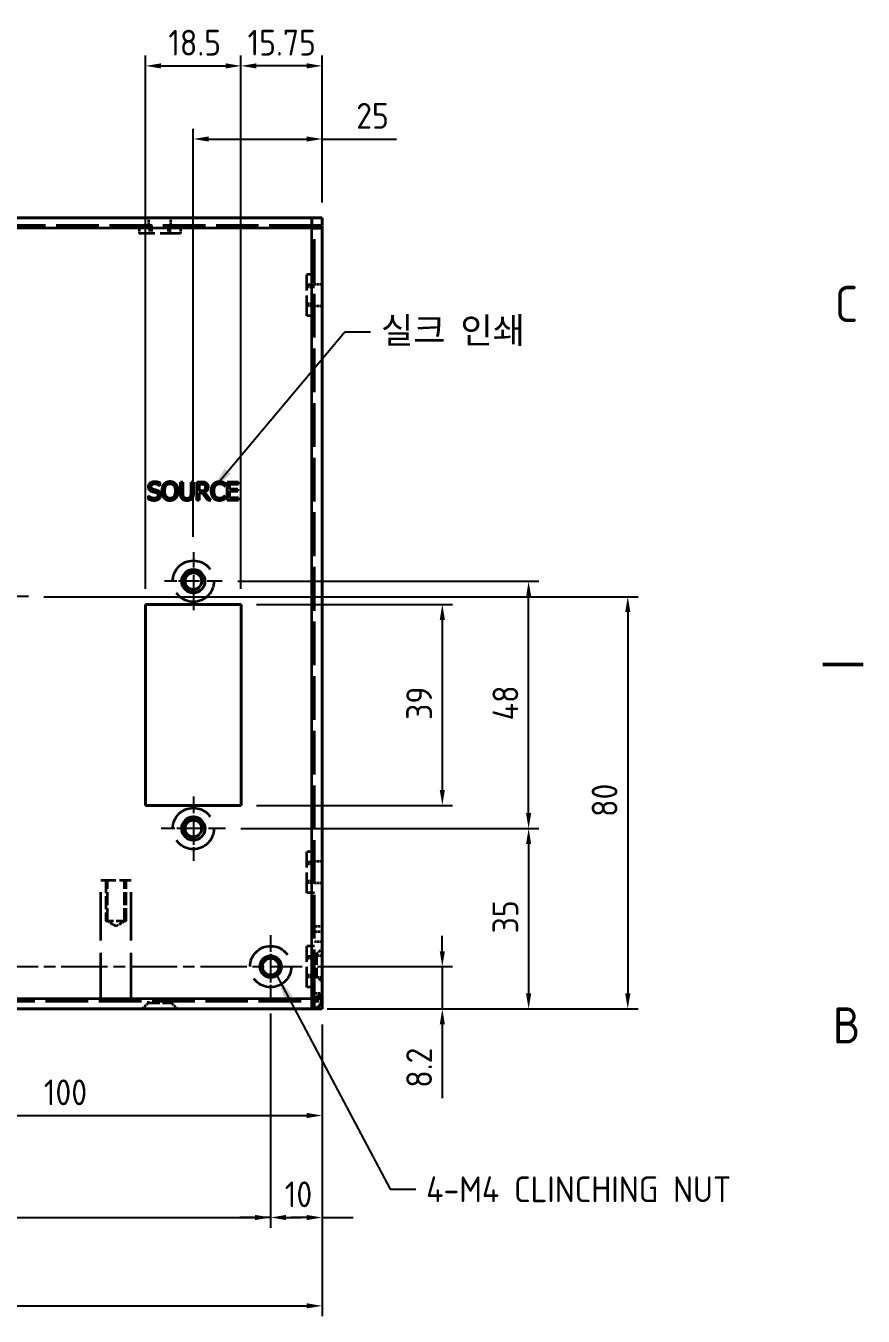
# Model space of a CAD drawing. Header units: millimetres. Extents: x 0 to 1188, y 0 to 840.
# Drawn here: x 1013.3 to 1175.8, y 153.5 to 403.9 of the extents above; entities that cross this region are included whole.
import ezdxf

# ---------------------------------------------------------------- set-up
doc = ezdxf.new("R2010")
doc.units = ezdxf.units.MM
doc.header["$LTSCALE"] = 2
doc.linetypes.add('CHAIN', pattern=[0.3543, 0.2362, -0.0295, 0.0591, -0.0295])
doc.linetypes.add('DASHED', pattern=[0.2067, 0.1654, -0.0413])
doc.layers.get('0').update_dxf_attribs({"color": 3, "lineweight": 25})
for name, color, linetype, lineweight in [('가려진 것(ISO)', 2, 'DASHED', 35), ('가시적인 것(ISO)', 3, 'Continuous', 40), ('가시적인 좁은 것(ISO)', 3, 'Continuous', 35), ('경계(ISO)', 7, 'Continuous', 50), ('기호(ISO)', 5, 'Continuous', 25), ('중심 표식(ISO)', 1, 'Continuous', 25), ('중심선(ISO)', 1, 'Continuous', 25), ('치수(ISO)', 2, 'Continuous', 25)]:
    doc.layers.add(name, color=color, linetype=linetype, lineweight=lineweight)
doc.styles.add('문자 텍스트_PSTEK_POSCO', font='isocp.shx')
doc.styles.add('치수 텍스트_PSTEK_POSCO', font='isocp.shx')
doc.dimstyles.new('치수_PSTEK_POSCO', dxfattribs={"dimscale": 2, "dimtxt": 2.5, "dimasz": 1.5, "dimexe": 1, "dimexo": 1.5, "dimgap": 1, "dimtad": 1, "dimrnd": 1e-08, "dimdsep": 46, "dimtxsty": '치수 텍스트_PSTEK_POSCO', "dimcen": 0.09, "dimdle": 10, "dimclrd": 7, "dimclre": 7, "dimclrt": 2, "dimadec": 1, "dimazin": 2, "dimtfac": 1, "dimtmove": 0, "dimatfit": 3, "dimfxl": 0, "dimtolj": 1, "dimlwd": -1, "dimlwe": -1, "dimarcsym": 0})
doc.dimstyles.new('치수_PSTEK_POSCO$7', dxfattribs={"dimscale": 2, "dimtxt": 2.5, "dimasz": 2.5, "dimexe": 1, "dimexo": 1.5, "dimgap": 1, "dimtad": 1, "dimrnd": 1e-08, "dimdsep": 46, "dimtxsty": '치수 텍스트_PSTEK_POSCO', "dimcen": 0.09, "dimdle": 10, "dimclrd": 7, "dimclre": 7, "dimclrt": 2, "dimadec": 1, "dimazin": 2, "dimtfac": 1, "dimtmove": 0, "dimatfit": 3, "dimfxl": 0, "dimtolj": 1, "dimlwd": -1, "dimlwe": -1, "dimarcsym": 0})

# ---------------------------------------------------------------- blocks, each defined once
blk = doc.blocks.new('경계 Default Border')
at = {"layer": '경계(ISO)'}
blk.add_line((584, 140), (587.9, 140), dxfattribs=at)
at = {"layer": '경계(ISO)', "color": 2, "char_height": 3.5, "attachment_point": 7, "style": '문자 텍스트_PSTEK_POSCO'}
for s, insert in [('C', (585.15, 173.22)), ('B', (584.96, 103.22))]:
    blk.add_mtext(s, dxfattribs=dict(at, insert=insert))
blk = doc.blocks.new('*D34')
at = {"layer": 'Defpoints', "color": 0}
for p in [(880.84, 216.19), (1070.84, 213.13), (1070.84, 155.5)]:
    blk.add_point(p, dxfattribs=at)
at = {"layer": '치수(ISO)', "color": 7}
for p, q in [((880.84, 213.19), (880.84, 153.5)), ((1070.84, 210.13), (1070.84, 153.5)), ((883.84, 155.5), (1067.84, 155.5))]:
    blk.add_line(p, q, dxfattribs=at)
for points in [[(883.84, 156), (883.84, 155), (880.84, 155.5)], [(1067.84, 156), (1067.84, 155), (1070.84, 155.5)]]:
    blk.add_solid(points, dxfattribs=at)
at = {"layer": '치수(ISO)', "color": 2, "insert": (971.83, 160), "char_height": 5, "attachment_point": 4, "style": '치수 텍스트_PSTEK_POSCO'}
blk.add_mtext('\\A1;190', dxfattribs=at)
blk = doc.blocks.new('*D36')
at = {"layer": 'Defpoints', "color": 0}
for p in [(1066.94, 221.33), (1068.84, 213.13), (1094.15, 213.13)]:
    blk.add_point(p, dxfattribs=at)
at = {"layer": '치수(ISO)', "color": 7}
for p, q in [((1094.15, 224.33), (1094.15, 227.33)), ((1069.94, 221.33), (1096.15, 221.33)), ((1094.15, 221.33), (1094.15, 213.13)), ((1071.84, 213.13), (1096.15, 213.13)), ((1094.15, 210.13), (1094.15, 195.83))]:
    blk.add_line(p, q, dxfattribs=at)
for points in [[(1093.65, 224.33), (1094.65, 224.33), (1094.15, 221.33)], [(1093.65, 210.13), (1094.65, 210.13), (1094.15, 213.13)]]:
    blk.add_solid(points, dxfattribs=at)
at = {"layer": '치수(ISO)', "color": 2, "insert": (1089.65, 197.83), "char_height": 5, "attachment_point": 4, "rotation": 90, "style": '치수 텍스트_PSTEK_POSCO'}
blk.add_mtext('\\A1;8.2', dxfattribs=at)
blk = doc.blocks.new('*D39')
at = {"layer": 'Defpoints', "color": 0}
for p in [(890.84, 215.71), (1060.84, 215.23), (1060.84, 172.65)]:
    blk.add_point(p, dxfattribs=at)
at = {"layer": '치수(ISO)', "color": 7}
for p, q in [((890.84, 212.71), (890.84, 170.65)), ((1060.84, 212.23), (1060.84, 170.65)), ((893.84, 172.65), (1057.84, 172.65))]:
    blk.add_line(p, q, dxfattribs=at)
for points in [[(893.84, 173.15), (893.84, 172.15), (890.84, 172.65)], [(1057.84, 173.15), (1057.84, 172.15), (1060.84, 172.65)]]:
    blk.add_solid(points, dxfattribs=at)
at = {"layer": '치수(ISO)', "color": 2, "insert": (971.84, 177.15), "char_height": 5, "attachment_point": 4, "style": '치수 텍스트_PSTEK_POSCO'}
blk.add_mtext('\\A1;170', dxfattribs=at)
blk = doc.blocks.new('*D40')
at = {"layer": 'Defpoints', "color": 0}
for p in [(1060.84, 215.23), (1070.84, 213.13), (1070.84, 172.65)]:
    blk.add_point(p, dxfattribs=at)
at = {"layer": '치수(ISO)', "color": 7}
for p, q in [((1060.84, 212.23), (1060.84, 170.65)), ((1070.84, 210.13), (1070.84, 170.65)), ((1057.84, 172.65), (1054.84, 172.65)), ((1060.84, 172.65), (1057.84, 172.65)), ((1063.84, 172.65), (1066.84, 172.65)), ((1067.84, 172.65), (1064.84, 172.65)), ((1070.84, 172.65), (1073.84, 172.65)), ((1073.84, 172.65), (1076.84, 172.65))]:
    blk.add_line(p, q, dxfattribs=at)
for points in [[(1063.84, 173.15), (1063.84, 172.15), (1060.84, 172.65)], [(1067.84, 173.15), (1067.84, 172.15), (1070.84, 172.65)]]:
    blk.add_solid(points, dxfattribs=at)
at = {"layer": '치수(ISO)', "color": 2, "insert": (1063.59, 177.15), "char_height": 5, "attachment_point": 4, "style": '치수 텍스트_PSTEK_POSCO'}
blk.add_mtext('\\A1;10', dxfattribs=at)
blk = doc.blocks.new('*D48')
at = {"layer": 'Defpoints', "color": 0}
for p in [(1051.47, 296.13), (1110.89, 296.13), (1052.09, 248.13)]:
    blk.add_point(p, dxfattribs=at)
at = {"layer": '치수(ISO)', "color": 7}
for p, q in [((1054.47, 296.13), (1112.89, 296.13)), ((1110.89, 251.13), (1110.89, 293.13)), ((1055.09, 248.13), (1112.89, 248.13))]:
    blk.add_line(p, q, dxfattribs=at)
for points in [[(1110.39, 293.13), (1111.39, 293.13), (1110.89, 296.13)], [(1110.39, 251.13), (1111.39, 251.13), (1110.89, 248.13)]]:
    blk.add_solid(points, dxfattribs=at)
at = {"layer": '치수(ISO)', "color": 2, "insert": (1106.39, 269.13), "char_height": 5, "attachment_point": 4, "rotation": 90, "style": '치수 텍스트_PSTEK_POSCO'}
blk.add_mtext('\\A1;48', dxfattribs=at)
blk = doc.blocks.new('*D59')
at = {"layer": 'Defpoints', "color": 0}
for p in [(1013.84, 293.13), (1068.84, 213.13), (1130.13, 213.13)]:
    blk.add_point(p, dxfattribs=at)
at = {"layer": '치수(ISO)', "color": 7}
for p, q in [((1016.84, 293.13), (1132.13, 293.13)), ((1130.13, 290.13), (1130.13, 216.13)), ((1071.84, 213.13), (1132.13, 213.13))]:
    blk.add_line(p, q, dxfattribs=at)
for points in [[(1129.63, 290.13), (1130.63, 290.13), (1130.13, 293.13)], [(1129.63, 216.13), (1130.63, 216.13), (1130.13, 213.13)]]:
    blk.add_solid(points, dxfattribs=at)
at = {"layer": '치수(ISO)', "color": 2, "insert": (1125.63, 250.38), "char_height": 5, "attachment_point": 4, "rotation": 90, "style": '치수 텍스트_PSTEK_POSCO'}
blk.add_mtext('\\A1;80', dxfattribs=at)
blk = doc.blocks.new('*D60')
at = {"layer": 'Defpoints', "color": 0}
for p in [(1055.09, 291.63), (1055.09, 252.63), (1094.15, 252.63)]:
    blk.add_point(p, dxfattribs=at)
at = {"layer": '치수(ISO)', "color": 7}
for p, q in [((1058.09, 291.63), (1096.15, 291.63)), ((1094.15, 288.63), (1094.15, 255.63)), ((1058.09, 252.63), (1096.15, 252.63))]:
    blk.add_line(p, q, dxfattribs=at)
for points in [[(1093.65, 288.63), (1094.65, 288.63), (1094.15, 291.63)], [(1093.65, 255.63), (1094.65, 255.63), (1094.15, 252.63)]]:
    blk.add_solid(points, dxfattribs=at)
at = {"layer": '치수(ISO)', "color": 2, "insert": (1089.65, 269.21), "char_height": 5, "attachment_point": 4, "rotation": 90, "style": '치수 텍스트_PSTEK_POSCO'}
blk.add_mtext('\\A1;39', dxfattribs=at)
blk = doc.blocks.new('*D64')
at = {"layer": 'Defpoints', "color": 0}
for p in [(970.84, 250.13), (1070.84, 213.13), (1070.84, 192.44)]:
    blk.add_point(p, dxfattribs=at)
at = {"layer": '치수(ISO)', "color": 7}
for p, q in [((970.84, 247.13), (970.84, 190.44)), ((1070.84, 210.13), (1070.84, 190.44)), ((973.84, 192.44), (1067.84, 192.44))]:
    blk.add_line(p, q, dxfattribs=at)
for points in [[(973.84, 192.94), (973.84, 191.94), (970.84, 192.44)], [(1067.84, 192.94), (1067.84, 191.94), (1070.84, 192.44)]]:
    blk.add_solid(points, dxfattribs=at)
at = {"layer": '치수(ISO)', "color": 2, "insert": (1016.84, 196.94), "char_height": 5, "attachment_point": 4, "style": '치수 텍스트_PSTEK_POSCO'}
blk.add_mtext('\\A1;100', dxfattribs=at)
blk = doc.blocks.new('*D65')
at = {"layer": 'Defpoints', "color": 0}
for p in [(1055.09, 396.14), (1036.59, 291.63), (1055.09, 291.63)]:
    blk.add_point(p, dxfattribs=at)
at = {"layer": '치수(ISO)', "color": 7}
for p, q in [((1036.59, 294.63), (1036.59, 398.14)), ((1039.59, 396.14), (1052.09, 396.14)), ((1055.09, 294.63), (1055.09, 398.14))]:
    blk.add_line(p, q, dxfattribs=at)
for points in [[(1039.59, 396.64), (1039.59, 395.64), (1036.59, 396.14)], [(1052.09, 396.64), (1052.09, 395.64), (1055.09, 396.14)]]:
    blk.add_solid(points, dxfattribs=at)
at = {"layer": '치수(ISO)', "color": 2, "insert": (1040.99, 400.64), "char_height": 5, "attachment_point": 4, "style": '치수 텍스트_PSTEK_POSCO'}
blk.add_mtext('\\A1;18.5', dxfattribs=at)
blk = doc.blocks.new('*D66')
at = {"layer": 'Defpoints', "color": 0}
for p in [(1070.84, 381.95), (1070.84, 366.63), (1045.84, 301.76)]:
    blk.add_point(p, dxfattribs=at)
at = {"layer": '치수(ISO)', "color": 7}
for p, q in [((1045.84, 304.76), (1045.84, 383.95)), ((1070.84, 369.63), (1070.84, 383.95)), ((1048.84, 381.95), (1067.84, 381.95)), ((1070.84, 381.95), (1085.28, 381.95))]:
    blk.add_line(p, q, dxfattribs=at)
for points in [[(1048.84, 382.45), (1048.84, 381.45), (1045.84, 381.95)], [(1067.84, 382.45), (1067.84, 381.45), (1070.84, 381.95)]]:
    blk.add_solid(points, dxfattribs=at)
at = {"layer": '치수(ISO)', "color": 2, "insert": (1077.44, 386.45), "char_height": 5, "attachment_point": 4, "style": '치수 텍스트_PSTEK_POSCO'}
blk.add_mtext('\\A1;25', dxfattribs=at)
blk = doc.blocks.new('*D67')
at = {"layer": 'Defpoints', "color": 0}
for p in [(1055.09, 396.14), (1070.84, 366.63), (1055.09, 291.63)]:
    blk.add_point(p, dxfattribs=at)
at = {"layer": '치수(ISO)', "color": 7}
for p, q in [((1055.09, 294.63), (1055.09, 398.14)), ((1067.84, 396.14), (1058.09, 396.14)), ((1070.84, 369.63), (1070.84, 398.14))]:
    blk.add_line(p, q, dxfattribs=at)
for points in [[(1058.09, 396.64), (1058.09, 395.64), (1055.09, 396.14)], [(1067.84, 396.64), (1067.84, 395.64), (1070.84, 396.14)]]:
    blk.add_solid(points, dxfattribs=at)
at = {"layer": '치수(ISO)', "color": 2, "insert": (1056.37, 400.64), "char_height": 5, "attachment_point": 4, "style": '치수 텍스트_PSTEK_POSCO'}
blk.add_mtext('\\A1;15.75', dxfattribs=at)
blk = doc.blocks.new('*D68')
at = {"layer": 'Defpoints', "color": 0}
for p in [(1052.09, 248.13), (1070.84, 213.13), (1110.89, 213.13)]:
    blk.add_point(p, dxfattribs=at)
at = {"layer": '치수(ISO)', "color": 7}
for p, q in [((1055.09, 248.13), (1112.89, 248.13)), ((1110.89, 245.13), (1110.89, 216.13)), ((1073.84, 213.13), (1112.89, 213.13))]:
    blk.add_line(p, q, dxfattribs=at)
for points in [[(1110.39, 245.13), (1111.39, 245.13), (1110.89, 248.13)], [(1110.39, 216.13), (1111.39, 216.13), (1110.89, 213.13)]]:
    blk.add_solid(points, dxfattribs=at)
at = {"layer": '치수(ISO)', "color": 2, "insert": (1106.39, 227.78), "char_height": 5, "attachment_point": 4, "rotation": 90, "style": '치수 텍스트_PSTEK_POSCO'}
blk.add_mtext('\\A1;35', dxfattribs=at)

msp = doc.modelspace()

# ---------------------------------------------------------------- linework, layer by layer
at = {"layer": '가려진 것(ISO)', "ltscale": 1.428422}
for p, q in [((1037.1942, 365.134), (1037.1942, 366.634)), ((1041.4942, 365.134), (1041.4942, 366.634)), ((1035.3442, 365.134), (1035.3442, 363.634)), ((1037.3442, 365.134), (1037.3442, 363.634)), ((1037.7232, 365.134), (1037.7232, 363.634)), ((1040.9652, 365.134), (1040.9652, 363.634)), ((1041.3442, 363.634), (1041.3442, 365.134)), ((1043.3442, 365.134), (1043.3442, 363.634)), ((1069.3442, 355.634), (1067.8442, 355.634)), ((1069.3442, 353.634), (1067.8442, 353.634)), ((1067.8442, 353.255), (1069.3442, 353.255)), ((1070.8442, 353.734), (1069.3442, 353.734)), ((1067.8442, 350.013), (1069.3442, 350.013)), ((1067.8442, 349.634), (1069.3442, 349.634)), ((1070.8442, 349.534), (1069.3442, 349.534)), ((1069.3442, 347.634), (1067.8442, 347.634)), ((1069.3442, 243.634), (1067.8442, 243.634)), ((1069.3442, 241.634), (1067.8442, 241.634)), ((1067.8442, 241.255), (1069.3442, 241.255)), ((1070.8442, 241.734), (1069.3442, 241.734)), ((1067.8442, 238.013), (1069.3442, 238.013)), ((1067.8442, 237.634), (1069.3442, 237.634)), ((1069.3442, 235.634), (1067.8442, 235.634)), ((1070.8442, 237.534), (1069.3442, 237.534)), ((1069.3442, 229.1947), (1070.8442, 229.1947)), ((1069.3442, 228.134), (1070.8442, 228.134)), ((1070.8442, 226.134), (1069.3442, 226.134)), ((1069.3442, 225.334), (1067.8442, 225.334)), ((1069.3442, 223.334), (1067.8442, 223.334)), ((1067.8442, 222.955), (1069.3442, 222.955)), ((1070.8442, 223.434), (1069.3442, 223.434)), ((1067.8442, 219.713), (1069.3442, 219.713)), ((1067.8442, 219.334), (1069.3442, 219.334)), ((1070.8442, 219.234), (1069.3442, 219.234)), ((1069.3442, 217.334), (1067.8442, 217.334))]:
    msp.add_line(p, q, dxfattribs=at)
at = {"layer": '가려진 것(ISO)', "ltscale": 24.995968}
for p, q in [((1068.8442, 365.134), (882.8442, 365.134)), ((882.8442, 214.634), (1068.8442, 214.634))]:
    msp.add_line(p, q, dxfattribs=at)
at = {"layer": '가려진 것(ISO)', "ltscale": 11.967462}
for p, q in [((1043.3442, 363.634), (1035.3442, 363.634)), ((1067.8442, 347.634), (1067.8442, 355.634)), ((1067.8442, 235.634), (1067.8442, 243.634)), ((1067.8442, 217.334), (1067.8442, 225.334))]:
    msp.add_line(p, q, dxfattribs=at)
at = {"layer": '가려진 것(ISO)', "ltscale": 25.647823}
msp.add_line((1069.3442, 216.1947), (1069.3442, 364.634), dxfattribs=at)
at = {"layer": '가려진 것(ISO)', "ltscale": 8.825976}
msp.add_line((1027.8942, 238.134), (1033.7942, 238.134), dxfattribs=at)
at = {"layer": '가려진 것(ISO)', "ltscale": 28.422834}
for p, q in [((1027.8942, 214.634), (1027.8942, 238.134)), ((1033.7942, 214.634), (1033.7942, 238.134))]:
    msp.add_line(p, q, dxfattribs=at)
at = {"layer": '가려진 것(ISO)', "ltscale": 7.618686}
for p, q in [((1028.8442, 238.134), (1028.8442, 230.134)), ((1029.2232, 230.134), (1029.2232, 238.134)), ((1032.4652, 230.134), (1032.4652, 238.134)), ((1032.8442, 230.134), (1032.8442, 238.134))]:
    msp.add_line(p, q, dxfattribs=at)
at = {"layer": '가려진 것(ISO)', "ltscale": 5.983681}
msp.add_line((1032.8442, 230.134), (1028.8442, 230.134), dxfattribs=at)
at = {"layer": '가려진 것(ISO)', "ltscale": 1.800898}
for q in [(1029.2232, 230.134), (1032.4652, 230.134)]:
    msp.add_line((1030.8442, 229.16), q, dxfattribs=at)
at = {"layer": '가려진 것(ISO)', "ltscale": 0.380839}
for p, q in [((1069.7442, 223.784), (1069.3442, 223.784)), ((1069.7442, 219.484), (1069.3442, 219.484))]:
    msp.add_line(p, q, dxfattribs=at)
at = {"layer": '가려진 것(ISO)', "ltscale": 1.481406}
for p, q in [((1069.7442, 223.784), (1070.8442, 224.884)), ((1069.7442, 219.484), (1070.8442, 218.384))]:
    msp.add_line(p, q, dxfattribs=at)
at = {"layer": '가려진 것(ISO)', "ltscale": 6.432465}
msp.add_line((1069.7442, 223.784), (1069.7442, 219.484), dxfattribs=at)
at = {"layer": '가려진 것(ISO)', "ltscale": 1.198629}
msp.add_line((1069.3442, 215.3046), (1069.3442, 216.1947), dxfattribs=at)
at = {"layer": '가려진 것(ISO)', "ltscale": 0.166787}
msp.add_line((1069.3442, 216.1947), (1069.5194, 216.1947), dxfattribs=at)
at = {"layer": '가려진 것(ISO)', "ltscale": 1.261536}
msp.add_line((1069.5194, 216.1947), (1070.8442, 216.1947), dxfattribs=at)
at = {"layer": '가려진 것(ISO)', "ltscale": 1.548747}
for p, q in [((1037.0942, 214.284), (1035.9442, 213.134)), ((1041.5942, 214.284), (1042.7442, 213.134))]:
    msp.add_line(p, q, dxfattribs=at)
at = {"layer": '가려진 것(ISO)', "ltscale": 0.333222}
for p, q in [((1037.0942, 214.634), (1037.0942, 214.284)), ((1041.5942, 214.634), (1041.5942, 214.284))]:
    msp.add_line(p, q, dxfattribs=at)
at = {"layer": '가려진 것(ISO)', "ltscale": 6.731654}
msp.add_line((1037.0942, 214.284), (1041.5942, 214.284), dxfattribs=at)
at = {"layer": '가려진 것(ISO)', "ltscale": 1.844115}
msp.add_line((1068.8442, 214.634), (1070.7807, 214.634), dxfattribs=at)
at = {"layer": '가려진 것(ISO)', "ltscale": 30.397606}
for centre in [(1045.8442, 296.134), (1045.8442, 248.134), (1060.8442, 221.334)]:
    msp.add_circle(centre, 4, dxfattribs=at)
at = {"layer": '가려진 것(ISO)', "ltscale": 1.253394}
msp.add_open_spline([(1068.8442, 215.134), (1069.106, 215.4876), (1069.3442, 215.8411), (1069.3442, 216.1947)], degree=3, dxfattribs=at)
at = {"layer": '가시적인 것(ISO)'}
for p, q in [((882.8442, 366.634), (1068.8442, 366.634)), ((1068.8442, 366.634), (1070.8442, 366.634)), ((1068.8442, 366.5705), (1068.8442, 366.634)), ((1068.8442, 364.634), (1068.8442, 366.5705)), ((1070.8442, 365.134), (1070.8442, 366.634)), ((1068.8442, 365.134), (1070.8442, 365.134)), ((1068.8442, 364.634), (1070.8442, 364.634)), ((1069.3442, 365.034), (1070.8442, 365.034)), ((1069.3442, 364.634), (1069.3442, 365.034)), ((1070.8442, 365.034), (1070.8442, 364.634)), ((1070.8442, 364.634), (1070.8442, 216.1947)), ((1039.359, 314.6636), (1039.325, 314.6636)), ((1039.359, 315.2195), (1039.359, 314.6636)), ((1043.3327, 315.384), (1043.7978, 315.384)), ((1043.3327, 313.2001), (1043.3327, 315.384)), ((1043.7978, 315.384), (1043.7978, 313.2001)), ((1045.4003, 315.384), (1045.8655, 315.384)), ((1045.4003, 313.1887), (1045.4003, 315.384)), ((1045.8655, 315.384), (1045.8655, 313.2001)), ((1046.532, 315.384), (1047.434, 315.384)), ((1046.532, 311.884), (1046.532, 315.384)), ((1046.9972, 314.9813), (1047.4595, 314.9813)), ((1046.9972, 313.6652), (1046.9972, 314.9813)), ((1047.4056, 313.6652), (1046.9972, 313.6652)), ((1046.9972, 313.2767), (1046.9972, 311.884)), ((1047.5304, 313.2767), (1046.9972, 313.2767)), ((1048.6365, 311.884), (1047.5304, 313.2767)), ((1047.9955, 313.4071), (1049.2407, 311.884)), ((1051.9749, 314.5899), (1051.938, 314.5899)), ((1051.9749, 315.1514), (1051.9749, 314.5899)), ((1052.4088, 311.884), (1052.4088, 315.384)), ((1052.4088, 315.384), (1054.5985, 315.384)), ((1052.874, 314.9699), (1052.874, 314.0113)), ((1054.5985, 314.9699), (1052.874, 314.9699)), ((1052.874, 314.0113), (1054.4822, 314.0113)), ((1052.874, 313.5972), (1052.874, 312.2981)), ((1054.4822, 313.5972), (1052.874, 313.5972)), ((1054.4822, 314.0113), (1054.4822, 313.5972)), ((1054.5985, 315.384), (1054.5985, 314.9699)), ((1037.1155, 312.6782), (1037.1495, 312.6782)), ((1037.1155, 312.0939), (1037.1155, 312.6782)), ((1046.9972, 311.884), (1046.532, 311.884)), ((1049.2407, 311.884), (1048.6365, 311.884)), ((1051.9408, 312.6782), (1051.9749, 312.6782)), ((1051.9749, 312.6782), (1051.9749, 312.1223)), ((1054.5985, 311.884), (1052.4088, 311.884)), ((1052.874, 312.2981), (1054.5985, 312.2981)), ((1054.5985, 312.2981), (1054.5985, 311.884)), ((1036.5942, 252.634), (1036.5942, 291.634)), ((1036.5942, 291.634), (1055.0942, 291.634)), ((1055.0942, 291.634), (1055.0942, 252.634)), ((1055.0942, 252.634), (1036.5942, 252.634)), ((1070.8442, 215.134), (1070.8442, 216.1947)), ((1068.8442, 213.134), (882.8442, 213.134)), ((1068.8442, 215.134), (1068.8442, 213.134)), ((1070.8442, 213.134), (1068.8442, 213.134)), ((1069.3442, 215.134), (1069.3442, 215.3046)), ((1069.3442, 215.134), (1069.5194, 215.134)), ((1069.5194, 215.134), (1070.8442, 215.134)), ((1070.7807, 214.634), (1070.8442, 214.634)), ((1070.8442, 214.634), (1070.8442, 213.134))]:
    msp.add_line(p, q, dxfattribs=at)
for centre, radius in [((1045.8442, 296.134), 2.25), ((1045.8442, 296.134), 1.621), ((1045.8442, 248.134), 2.25), ((1045.8442, 248.134), 1.621), ((1060.8442, 221.334), 2.1), ((1060.8442, 221.334), 1.621)]:
    msp.add_circle(centre, radius, dxfattribs=at)
for points, degree in [([(1037.141, 314.4452), (1037.141, 314.8707), (1037.8047, 315.4464), (1038.3181, 315.4464)], 2), ([(1037.3679, 313.8127), (1037.2601, 313.929), (1037.141, 314.241), (1037.141, 314.4452)], 2), ([(1037.9465, 313.5036), (1037.765, 313.5518), (1037.4785, 313.6964), (1037.3679, 313.8127)], 2), ([(1038.3493, 315.0437), (1038.0259, 315.0437), (1037.626, 314.7402), (1037.626, 314.4934)], 2), ([(1037.626, 314.4934), (1037.626, 314.2722), (1037.8614, 314.0084), (1038.0827, 313.9489)], 2), ([(1038.579, 313.3447), (1038.4173, 313.3901), (1038.1479, 313.4525), (1037.9465, 313.5036)], 2), ([(1038.0827, 313.9489), (1038.2301, 313.9091), (1038.6584, 313.807), (1038.8002, 313.7645)], 2), ([(1038.3181, 315.4464), (1038.613, 315.4464), (1039.1349, 315.3301), (1039.359, 315.2195)], 2), ([(1039.325, 314.6636), (1039.1576, 314.8168), (1038.6357, 315.0437), (1038.3493, 315.0437)], 2), ([(1039.0101, 312.8087), (1039.0101, 313.0185), (1038.8031, 313.2795), (1038.579, 313.3447)], 2), ([(1038.8002, 313.7645), (1039.1604, 313.6539), (1039.4951, 313.2086), (1039.4951, 312.8824)], 2), ([(1039.7703, 313.634), (1039.7703, 314.0737), (1039.9887, 314.743), (1040.19, 314.9841)], 2), ([(1040.1872, 312.2868), (1039.9858, 312.5194), (1039.7703, 313.2029), (1039.7703, 313.634)], 2), ([(1040.19, 314.9841), (1040.3942, 315.2167), (1040.9643, 315.4578), (1041.316, 315.4578)], 2), ([(1040.2553, 313.634), (1040.2553, 313.9744), (1040.4028, 314.5133), (1040.5417, 314.692)], 2), ([(1041.3189, 312.213), (1040.8339, 312.213), (1040.2553, 312.9448), (1040.2553, 313.634)], 2), ([(1040.5417, 314.692), (1040.6864, 314.8792), (1041.0664, 315.055), (1041.3189, 315.055)], 2), ([(1041.316, 315.4578), (1041.6734, 315.4578), (1042.2463, 315.2082), (1042.4449, 314.9841)], 2), ([(1041.3189, 315.055), (1041.5628, 315.055), (1041.9542, 314.8735), (1042.0932, 314.692)], 2), ([(1042.3797, 313.634), (1042.3797, 312.9448), (1041.8039, 312.213), (1041.3189, 312.213)], 2), ([(1042.0932, 314.692), (1042.2293, 314.5161), (1042.3797, 313.9801), (1042.3797, 313.634)], 2), ([(1042.4449, 314.9841), (1042.6434, 314.7515), (1042.8647, 314.0708), (1042.8647, 313.634)], 2), ([(1042.8647, 313.634), (1042.8647, 313.2086), (1042.6491, 312.5194), (1042.4449, 312.2868)], 2), ([(1043.6673, 312.1336), (1043.483, 312.3151), (1043.3327, 312.8257), (1043.3327, 313.2001)], 2), ([(1043.7978, 313.2001), (1043.7978, 312.9561), (1043.8602, 312.6271), (1043.9481, 312.4938)], 2), ([(1045.25, 312.4938), (1045.3379, 312.6271), (1045.4003, 312.9533), (1045.4003, 313.1887)], 2), ([(1045.8655, 313.2001), (1045.8655, 312.8342), (1045.718, 312.3123), (1045.5308, 312.1336)], 2), ([(1048.0381, 313.8467), (1047.9275, 313.7361), (1047.607, 313.6652), (1047.4056, 313.6652)], 2), ([(1047.434, 315.384), (1047.7346, 315.384), (1048.1402, 315.3188), (1048.3246, 315.1997)], 2), ([(1047.4595, 314.9813), (1047.6523, 314.9813), (1047.9161, 314.9274), (1048.0154, 314.8621)], 2), ([(1048.7216, 314.4339), (1048.7216, 314.051), (1048.3302, 313.5319), (1047.9955, 313.4071)], 2), ([(1048.0154, 314.8621), (1048.1288, 314.7856), (1048.2366, 314.5502), (1048.2366, 314.397)], 2), ([(1048.2366, 314.397), (1048.2366, 314.2155), (1048.1402, 313.9432), (1048.0381, 313.8467)], 2), ([(1048.3246, 315.1997), (1048.5089, 315.0805), (1048.7216, 314.709), (1048.7216, 314.4339)], 2), ([(1049.3201, 313.6312), (1049.3201, 314.0708), (1049.5442, 314.7232), (1049.7569, 314.9643)], 2), ([(1049.7597, 312.2811), (1049.5498, 312.508), (1049.3201, 313.1887), (1049.3201, 313.6312)], 2), ([(1049.7569, 314.9643), (1049.9668, 315.1997), (1050.5397, 315.4464), (1050.8942, 315.4464)], 2), ([(1050.1171, 314.6891), (1049.9696, 314.5104), (1049.8051, 313.9687), (1049.8051, 313.6312)], 2), ([(1049.8051, 313.6312), (1049.8051, 313.271), (1049.9781, 312.7519), (1050.1284, 312.5732)], 2), ([(1050.8914, 315.0493), (1050.6673, 315.0493), (1050.2674, 314.865), (1050.1171, 314.6891)], 2), ([(1051.5438, 314.882), (1051.4104, 314.9557), (1051.0956, 315.0493), (1050.8914, 315.0493)], 2), ([(1050.8942, 315.4464), (1051.0701, 315.4464), (1051.3793, 315.3954), (1051.5097, 315.3557)], 2), ([(1051.5097, 315.3557), (1051.6232, 315.3188), (1051.8586, 315.2138), (1051.9749, 315.1514)], 2), ([(1051.938, 314.5899), (1051.8756, 314.6466), (1051.6827, 314.8054), (1051.5438, 314.882)], 2), ([(1038.2642, 311.8216), (1037.8841, 311.8216), (1037.3509, 311.9805), (1037.1155, 312.0939)], 2), ([(1037.1495, 312.6782), (1037.3793, 312.4626), (1037.9607, 312.2244), (1038.2301, 312.2244)], 2), ([(1038.2301, 312.2244), (1038.6159, 312.2244), (1039.0101, 312.5449), (1039.0101, 312.8087)], 2), ([(1039.1775, 312.1393), (1039.0101, 311.9861), (1038.5847, 311.8216), (1038.2642, 311.8216)], 2), ([(1039.4951, 312.8824), (1039.4951, 312.6754), (1039.3278, 312.2783), (1039.1775, 312.1393)], 2), ([(1041.316, 311.8103), (1040.9615, 311.8103), (1040.3942, 312.0514), (1040.1872, 312.2868)], 2), ([(1042.4449, 312.2868), (1042.2293, 312.0429), (1041.6592, 311.8103), (1041.316, 311.8103)], 2), ([(1044.5976, 311.8103), (1044.2885, 311.8103), (1043.829, 311.972), (1043.6673, 312.1336)], 2), ([(1043.9481, 312.4938), (1044.0417, 312.352), (1044.3651, 312.2074), (1044.5976, 312.2074)], 2), ([(1044.5976, 312.2074), (1044.816, 312.2074), (1045.1564, 312.352), (1045.25, 312.4938)], 2), ([(1045.5308, 312.1336), (1045.3634, 311.9691), (1044.921, 311.8103), (1044.5976, 311.8103)], 2), ([(1050.8857, 311.8216), (1050.5454, 311.8216), (1049.9696, 312.0514), (1049.7597, 312.2811)], 2), ([(1050.1284, 312.5732), (1050.2759, 312.4002), (1050.6702, 312.2244), (1050.8914, 312.2244)], 2), ([(1051.5097, 311.9237), (1051.3566, 311.8727), (1051.0956, 311.8216), (1050.8857, 311.8216)], 2), ([(1050.8914, 312.2244), (1051.0928, 312.2244), (1051.436, 312.3237), (1051.5693, 312.3974)], 2), ([(1051.9749, 312.1223), (1051.8586, 312.0684), (1051.6544, 311.9691), (1051.5097, 311.9237)], 2), ([(1051.5693, 312.3974), (1051.6969, 312.4711), (1051.8869, 312.6243), (1051.9408, 312.6782)], 2), ([(1068.8442, 214.634), (1069.106, 214.634), (1069.3442, 214.8722), (1069.3442, 215.134)], 3), ([(1068.8442, 213.134), (1069.0127, 213.134), (1069.1811, 213.1554), (1069.3442, 213.1975)], 3)]:
    msp.add_open_spline(points, degree=degree, dxfattribs=at)
for points, knots in [([(1070.8442, 216.1947), (1070.8442, 215.9297), (1070.3358, 215.6646), (1069.6108, 215.3996), (1069.3686, 215.3111), (1069.1064, 215.2226), (1068.8442, 215.134)], [0, 0, 0, 0, 1.17745307, 1.17745307, 1.17745307, 1.57079633, 1.57079633, 1.57079633, 1.57079633]), ([(1069.3442, 213.1975), (1070.1019, 213.3932), (1070.7109, 214.0721), (1070.8234, 214.8465), (1070.8373, 214.9417), (1070.8442, 215.0379), (1070.8442, 215.134)], [0.25268026, 0.25268026, 0.25268026, 0.25268026, 1.42653263, 1.42653263, 1.42653263, 1.57079633, 1.57079633, 1.57079633, 1.57079633])]:
    msp.add_open_spline(points, degree=3, knots=knots, dxfattribs=at)
at = {"layer": '가시적인 좁은 것(ISO)'}
for p, q in [((1068.8442, 364.634), (882.8442, 364.634)), ((1068.8442, 215.134), (1068.8442, 364.634)), ((882.8442, 215.134), (1068.8442, 215.134))]:
    msp.add_line(p, q, dxfattribs=at)
for centre in [(1045.8442, 296.134), (1045.8442, 248.134), (1060.8442, 221.334)]:
    msp.add_arc(centre, 2, 10, 280, dxfattribs=at)
msp.add_open_spline([(1069.3442, 213.1975), (1069.3442, 213.5192), (1069.3442, 213.8258), (1069.3442, 214.249), (1069.3442, 214.3906), (1069.3442, 214.6201), (1069.3442, 214.7118), (1069.3442, 214.9275), (1069.3442, 215.0298), (1069.3442, 215.134)], degree=3, knots=[-0.195027498, -0.195027498, -0.195027498, -0.195027498, -0.130562265, -0.130562265, -0.088010783, -0.088010783, -0.052550245, -0.052550245, 0, 0, 0, 0], dxfattribs=at)
at = {"layer": '중심 표식(ISO)', "linetype": 'CHAIN', "ltscale": 6.245997}
for p, q in [((1045.8442, 301.755), (1045.8442, 290.513)), ((1051.4652, 296.134), (1040.2232, 296.134))]:
    msp.add_line(p, q, dxfattribs=at)
at = {"layer": '중심 표식(ISO)', "linetype": 'CHAIN', "ltscale": 19.051651}
msp.add_line((1013.8442, 293.134), (927.8442, 293.134), dxfattribs=at)
at = {"layer": '중심 표식(ISO)', "linetype": 'CHAIN', "ltscale": 6.944946}
for p, q in [((1045.8442, 254.384), (1045.8442, 241.884)), ((1052.0942, 248.134), (1039.5942, 248.134))]:
    msp.add_line(p, q, dxfattribs=at)
at = {"layer": '중심 표식(ISO)', "linetype": 'CHAIN', "ltscale": 6.778265}
msp.add_line((1060.8442, 227.434), (1060.8442, 215.234), dxfattribs=at)
at = {"layer": '중심선(ISO)', "linetype": 'CHAIN', "ltscale": 19.051651}
msp.add_line((885.2232, 221.334), (1066.9442, 221.334), dxfattribs=at)

# ---------------------------------------------------------------- block references
at = {"xscale": 2, "yscale": 2, "zscale": 2}
msp.add_blockref('경계 Default Border', (0, 0), dxfattribs=at)

# ---------------------------------------------------------------- texts
at = {"layer": '기호(ISO)', "color": 2, "char_height": 5, "attachment_point": 4, "style": '치수 텍스트_PSTEK_POSCO'}
for s, insert, width in [('{\\fISOCP|b0|i0;\\H5.0000;실크 인쇄}', (1082.242, 344.5546), 33.092968), ('{\\fISOCP|b0|i0;\\H5.0000;4-M4 CLINCHING NUT}', (1091.0058, 178.1267), 68.349223)]:
    msp.add_mtext(s, dxfattribs=dict(at, insert=insert, width=width))

# ---------------------------------------------------------------- dimensions: what is measured, and where the dimension line sits
at = {"layer": '치수(ISO)', "color": 7}
for base, p1, p2, angle, override, picture, middle in [((1055.0942, 396.136), (1036.5942, 291.634), (1055.0942, 291.634), 180, {"dimdec": 2, "dimtp": 0, "dimtm": 0, "dimtdec": 2, "dimtofl": 0, "dimatfit": 1}, '*D65', (1045.8442, 396.136)), ((1055.0942, 396.136), (1070.8442, 366.634), (1055.0942, 291.634), 180, {"dimdec": 2, "dimtp": 0, "dimtm": 0, "dimtdec": 2, "dimtofl": 0, "dimatfit": 1}, '*D67', (1062.9692, 396.136)), ((1070.8442, 381.9512), (1045.8442, 301.755), (1070.8442, 366.634), 180, {"dimdec": 2, "dimtp": 0, "dimtm": 0, "dimtdec": 2, "dimtofl": 0, "dimatfit": 2}, '*D66', (1080.3587, 381.9512)), ((1110.888, 296.134), (1052.0942, 248.134), (1051.4652, 296.134), 90, {"dimdec": 2, "dimtp": 0, "dimtm": 0, "dimtdec": 2, "dimtofl": 0, "dimatfit": 1}, '*D48', (1110.888, 272.134)), ((1130.1251, 213.134), (1013.8442, 293.134), (1068.8442, 213.134), 90, {"dimdec": 2, "dimtp": 0, "dimtm": 0, "dimtdec": 2, "dimtofl": 0, "dimatfit": 1}, '*D59', (1130.1251, 253.134)), ((1094.1536, 252.634), (1055.0942, 291.634), (1055.0942, 252.634), 90, {"dimdec": 2, "dimtp": 0, "dimtm": 0, "dimtdec": 2, "dimtofl": 0, "dimatfit": 1}, '*D60', (1094.1536, 272.134)), ((1070.8442, 192.4388), (970.8442, 250.134), (1070.8442, 213.134), 180, {"dimdec": 2, "dimtp": 0, "dimtm": 0, "dimtdec": 2, "dimtofl": 0, "dimatfit": 1}, '*D64', (1020.8442, 192.4388)), ((1110.888, 213.134), (1052.0942, 248.134), (1070.8442, 213.134), 90, {"dimdec": 2, "dimtp": 0, "dimtm": 0, "dimtdec": 2, "dimtofl": 0, "dimatfit": 1}, '*D68', (1110.888, 230.634)), ((1094.1536, 213.134), (1066.9442, 221.334), (1068.8442, 213.134), 90, {"dimdec": 2, "dimtp": 0, "dimtm": 0, "dimtdec": 2, "dimtofl": 1, "dimatfit": 1}, '*D36', (1094.1536, 201.4839)), ((1070.8442, 155.4996), (880.8442, 216.1947), (1070.8442, 213.134), 180, {"dimdec": 2, "dimtp": 0, "dimtm": 0, "dimtdec": 2, "dimtofl": 0, "dimatfit": 1}, '*D34', (975.8442, 155.4996)), ((1060.8442, 172.6464), (890.8442, 215.713), (1060.8442, 215.234), 180, {"dimdec": 2, "dimtp": 0, "dimtm": 0, "dimtdec": 2, "dimtofl": 0, "dimatfit": 1}, '*D39', (975.8442, 172.6464)), ((1070.8442, 172.6464), (1060.8442, 215.234), (1070.8442, 213.134), 180, {"dimdec": 2, "dimtp": 0, "dimtm": 0, "dimtdec": 2, "dimtofl": 0, "dimatfit": 1}, '*D40', (1065.8442, 172.6464))]:
    dim = msp.add_linear_dim(base=base, p1=p1, p2=p2, angle=angle, dimstyle='치수_PSTEK_POSCO', override=override, dxfattribs=at)
    dim.commit()
    dim.dimension.update_dxf_attribs({"geometry": picture, "text_midpoint": middle, "dimtype": 160})

# ---------------------------------------------------------------- leaders
at = {"layer": '기호(ISO)', "color": 7, "annotation_type": 0, "has_hookline": 1, "hookline_direction": 0}
for points, text_width in [([(1049.3201, 313.6312), (1075.242, 344.5546), (1080.242, 344.5546)], 27.7623), ([(1062.0519, 219.616), (1084.0058, 178.1267), (1089.0058, 178.1267)], 66.7483)]:
    msp.add_leader(points, dimstyle='치수_PSTEK_POSCO$7', override={"dimtad": 0}, dxfattribs=dict(at, text_width=text_width))

doc.saveas('drawing.dxf')
